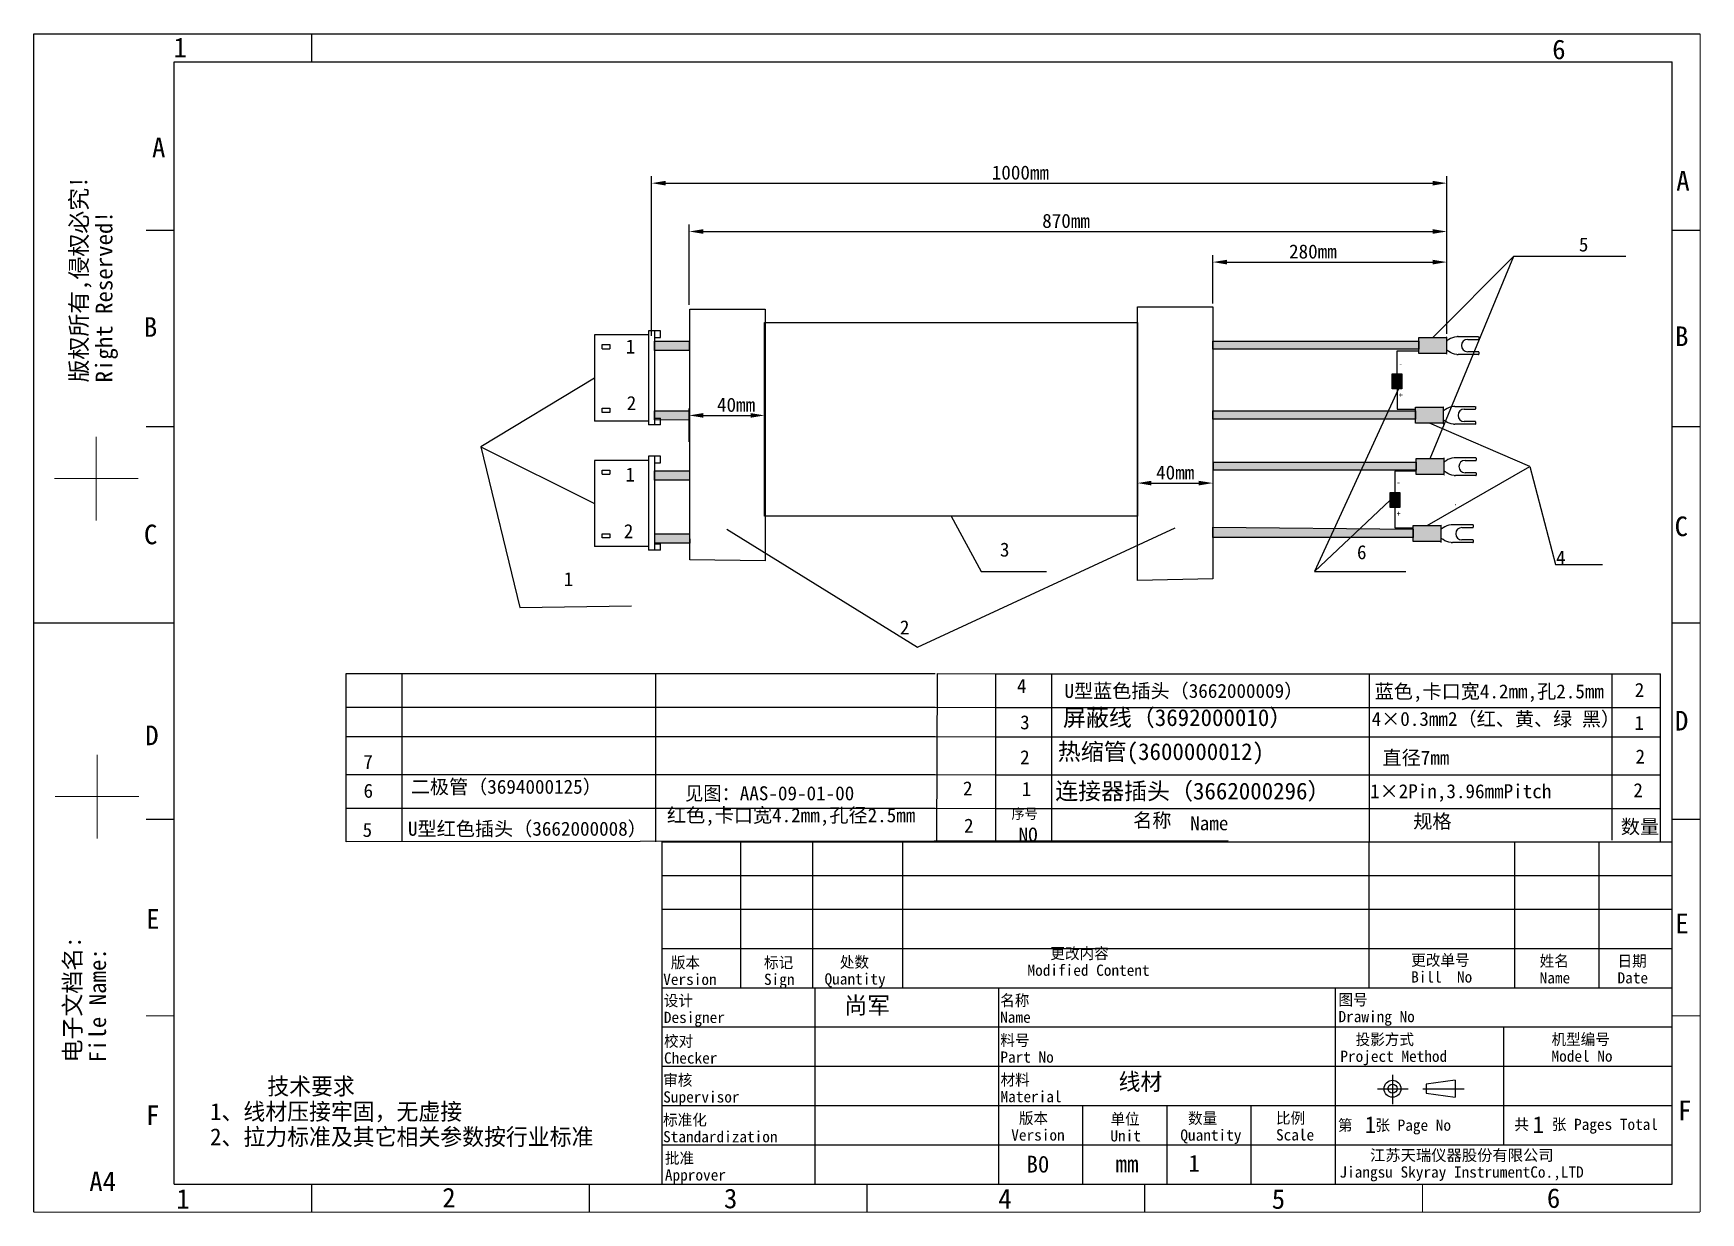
# Model space of a CAD drawing. Header units: millimetres. Extents: x 136 to 434, y 18 to 228.
import ezdxf

# ---------------------------------------------------------------- set-up
doc = ezdxf.new("R2010")
doc.units = ezdxf.units.MM
doc.layers.add('02___PRT_ALL_AXES', color=7, linetype='Continuous')
doc.styles.add('TEXTSTYLE_2', font='simfang_0.ttf')
doc.dimstyles.new('ISO-25', dxfattribs={"dimtxt": 2.5, "dimasz": 2.5, "dimexe": 1.25, "dimexo": 0.625, "dimtad": 1, "dimdsep": 46, "dimtxsty": 'Standard', "dimcen": 2.5, "dimadec": 0, "dimazin": 0, "dimtfac": 1, "dimtmove": 0, "dimatfit": 3, "dimfxl": 1, "dimarcsym": 0})

# ---------------------------------------------------------------- blocks, each defined once
blk = doc.blocks.new('*D1')
at = {"color": 0, "lineweight": -2}
for p, q in [((346.58, 179.94), (346.58, 188.55)), ((349.08, 187.3), (385.79, 187.3)), ((388.29, 175.14), (388.29, 188.55))]:
    blk.add_line(p, q, dxfattribs=at)
at = {"color": 0}
for points in [[(349.08, 187.71), (349.08, 186.88), (346.58, 187.3)], [(385.79, 187.71), (385.79, 186.88), (388.29, 187.3)]]:
    blk.add_solid(points, dxfattribs=at)
at = {"layer": 'Defpoints', "color": 0}
for p in [(388.29, 187.3), (346.58, 179.31), (388.29, 174.51)]:
    blk.add_point(p, dxfattribs=at)
at = {"color": 0, "insert": (364.42, 189.17), "char_height": 2.5, "attachment_point": 5}
blk.add_mtext('280mm', dxfattribs=at)
blk = doc.blocks.new('*D3')
at = {"color": 0, "lineweight": -2}
for p, q in [((253.26, 179.71), (253.26, 194)), ((388.29, 174.51), (388.29, 194)), ((255.76, 192.75), (385.79, 192.75))]:
    blk.add_line(p, q, dxfattribs=at)
at = {"color": 0}
for points in [[(255.76, 193.17), (255.76, 192.34), (253.26, 192.75)], [(385.79, 193.17), (385.79, 192.34), (388.29, 192.75)]]:
    blk.add_solid(points, dxfattribs=at)
at = {"layer": 'Defpoints', "color": 0}
for p in [(388.29, 192.75), (253.26, 179.08), (388.29, 173.89)]:
    blk.add_point(p, dxfattribs=at)
at = {"color": 0, "insert": (320.42, 194.63), "char_height": 2.5, "attachment_point": 5}
blk.add_mtext('870mm', dxfattribs=at)
blk = doc.blocks.new('*D2')
at = {"color": 0, "lineweight": -2}
for p, q in [((246.54, 174.16), (246.54, 202.62)), ((388.29, 174.51), (388.29, 202.62)), ((249.04, 201.37), (385.79, 201.37))]:
    blk.add_line(p, q, dxfattribs=at)
at = {"color": 0}
for points in [[(249.04, 201.78), (249.04, 200.95), (246.54, 201.37)], [(385.79, 201.78), (385.79, 200.95), (388.29, 201.37)]]:
    blk.add_solid(points, dxfattribs=at)
at = {"layer": 'Defpoints', "color": 0}
for p in [(388.29, 201.37), (246.54, 173.54), (388.29, 173.89)]:
    blk.add_point(p, dxfattribs=at)
at = {"color": 0, "insert": (312.28, 203.24), "char_height": 2.5, "attachment_point": 5}
blk.add_mtext('1000mm', dxfattribs=at)
blk = doc.blocks.new('*D4')
at = {"color": 0, "lineweight": -2}
for p, q in [((253.26, 155.26), (253.26, 161.22)), ((266.68, 155.05), (266.68, 161.22)), ((255.76, 159.97), (264.18, 159.97))]:
    blk.add_line(p, q, dxfattribs=at)
at = {"color": 0}
for points in [[(255.76, 160.39), (255.76, 159.56), (253.26, 159.97)], [(264.18, 160.39), (264.18, 159.56), (266.68, 159.97)]]:
    blk.add_solid(points, dxfattribs=at)
at = {"layer": 'Defpoints', "color": 0}
for p in [(266.68, 159.97), (253.26, 154.63), (266.68, 154.42)]:
    blk.add_point(p, dxfattribs=at)
at = {"color": 0, "insert": (261.6, 161.85), "char_height": 2.5, "attachment_point": 5}
blk.add_mtext('40mm', dxfattribs=at)
blk = doc.blocks.new('*D5')
at = {"color": 0, "lineweight": -2}
for p, q in [((346.58, 160.16), (346.58, 146.66)), ((333.15, 154.31), (333.15, 146.66)), ((335.65, 147.91), (344.08, 147.91))]:
    blk.add_line(p, q, dxfattribs=at)
at = {"color": 0}
for points in [[(335.65, 148.32), (335.65, 147.49), (333.15, 147.91)], [(344.08, 148.32), (344.08, 147.49), (346.58, 147.91)]]:
    blk.add_solid(points, dxfattribs=at)
at = {"layer": 'Defpoints', "color": 0}
for p in [(346.58, 160.79), (333.15, 154.94), (346.58, 147.91)]:
    blk.add_point(p, dxfattribs=at)
at = {"color": 0, "insert": (339.87, 149.78), "char_height": 2.5, "attachment_point": 5}
blk.add_mtext('40mm', dxfattribs=at)

msp = doc.modelspace()

# ---------------------------------------------------------------- hatches: boundary and pattern name
h = msp.add_hatch(color=256)
h.set_gradient(color1=(228, 7, 11), color2=(254, 230, 231), one_color=1, tint=0.95)
h.paths.add_polyline_path([(247.054, 173.221), (253.256, 173.221), (253.256, 171.569), (247.05, 171.569)])
h = msp.add_hatch(color=256)
h.set_gradient(color1=(228, 7, 11), color2=(254, 230, 231), one_color=1, tint=0.95)
h.paths.add_polyline_path([(346.581, 173.221), (383.308, 173.221), (383.308, 171.766), (346.581, 171.766)])
h = msp.add_hatch(color=256)
h.set_gradient(color1=(228, 7, 11), color2=(254, 230, 231), one_color=1, tint=0.95)
h.paths.add_polyline_path([(383.308, 173.885), (388.257, 173.885), (388.257, 171.017), (383.308, 171.017)])
h = msp.add_hatch(color=256)
h.set_gradient(color1=(237, 237, 237), one_color=1, tint=1)
h.paths.add_polyline_path([(378.575, 167.363), (380.282, 167.363), (380.282, 166.039), (378.575, 166.039)])
h = msp.add_hatch(color=256)
h.set_gradient(color1=(51, 51, 51), one_color=1, tint=1)
h.paths.add_polyline_path([(378.575, 166.039), (380.282, 166.039), (380.282, 164.715), (378.575, 164.715)])
h = msp.add_hatch(color=256)
h.set_gradient(color1=(228, 7, 11), color2=(254, 230, 231), one_color=1, tint=0.95)
h.paths.add_polyline_path([(247.051, 160.787), (253.306, 160.787), (253.245, 159.134), (247.056, 159.189)])
h = msp.add_hatch(color=256)
h.set_gradient(color2=(242, 242, 242), one_color=1, tint=0.95)
h.paths.add_polyline_path([(247.051, 160.787), (253.306, 160.787), (253.245, 159.134), (247.056, 159.189)])
h = msp.add_hatch(color=256)
h.set_gradient(color1=(228, 7, 11), color2=(254, 230, 231), one_color=1, tint=0.95)
h.paths.add_polyline_path([(346.581, 160.787), (382.71, 160.787), (382.71, 159.332), (346.581, 159.332)])
h = msp.add_hatch(color=256)
h.set_gradient(color2=(242, 242, 242), one_color=1, tint=0.95)
h.paths.add_polyline_path([(346.581, 160.787), (382.71, 160.787), (382.71, 159.332), (346.581, 159.332)])
h = msp.add_hatch(color=256)
h.set_gradient(color1=(0, 0, 255), color2=(229, 229, 255), one_color=1, tint=0.95)
h.paths.add_polyline_path([(382.71, 161.451), (387.659, 161.451), (387.659, 158.583), (382.71, 158.583)])
h = msp.add_hatch(color=256)
h.set_gradient(color1=(255, 255, 0), one_color=1, tint=1)
h.paths.add_polyline_path([(346.708, 151.646), (382.837, 151.646), (382.837, 150.191), (346.708, 150.191)])
h = msp.add_hatch(color=256)
h.set_gradient(color1=(255, 0, 0), one_color=1, tint=1)
h.paths.add_polyline_path([(382.837, 152.311), (387.786, 152.311), (387.786, 149.443), (382.837, 149.443)])
h = msp.add_hatch(color=256)
h.set_gradient(color1=(230, 161, 0), color2=(255, 247, 229), one_color=1, tint=0.95)
h.paths.add_polyline_path([(247.066, 150.07), (253.27, 150.07), (253.301, 148.417), (247.059, 148.417)])
h = msp.add_hatch(color=256)
h.set_gradient(color1=(237, 237, 237), one_color=1, tint=1)
h.paths.add_polyline_path([(378.192, 146.215), (379.899, 146.215), (379.899, 144.891), (378.192, 144.891)])
h = msp.add_hatch(color=256)
h.set_gradient(color1=(51, 51, 51), one_color=1, tint=1)
h.paths.add_polyline_path([(378.192, 144.891), (379.899, 144.891), (379.899, 143.567), (378.192, 143.567)])
h = msp.add_hatch(color=256)
h.set_gradient(color1=(0, 255, 0), one_color=1, tint=1)
h.paths.add_polyline_path([(346.566, 140.075), (382.29, 139.694), (382.29, 138.238), (346.577, 138.238)])
h = msp.add_hatch(color=256)
h.set_gradient(color1=(0, 0, 255), color2=(229, 229, 255), one_color=1, tint=0.95)
h.paths.add_polyline_path([(382.29, 140.358), (387.239, 140.358), (387.239, 137.49), (382.29, 137.49)])
h = msp.add_hatch(color=256)
h.set_gradient(color1=(0, 255, 0), one_color=1, tint=1)
h.paths.add_polyline_path([(247.105, 138.862), (253.31, 138.862), (253.34, 137.209), (247.099, 137.209)])

# ---------------------------------------------------------------- linework, layer by layer
at = {"linetype": 'Continuous'}
for p, q in [((136.438, 17.971), (136.438, 227.971)), ((136.438, 227.971), (433.438, 227.971)), ((161.438, 22.971), (161.438, 222.971)), ((161.438, 222.971), (428.438, 222.971)), ((428.438, 22.971), (428.438, 222.971)), ((248.438, 22.971), (248.438, 83.971)), ((248.438, 83.971), (428.438, 83.971)), ((262.448, 57.971), (262.448, 83.971)), ((275.285, 57.971), (275.285, 83.971)), ((291.304, 57.971), (291.304, 83.971)), ((374.438, 57.971), (374.438, 83.971)), ((400.438, 57.971), (400.438, 83.971)), ((415.438, 57.971), (415.438, 83.971)), ((248.438, 77.971), (428.438, 77.971)), ((248.438, 71.971), (428.438, 71.971)), ((248.438, 64.971), (428.438, 64.971)), ((248.438, 57.971), (428.438, 57.971)), ((275.707, 22.971), (275.707, 57.971)), ((308.438, 22.971), (308.438, 57.971)), ((368.438, 22.971), (368.438, 57.971)), ((248.438, 50.971), (428.438, 50.971)), ((398.438, 29.971), (398.438, 50.971)), ((248.438, 43.971), (428.438, 43.971)), ((378.612, 42.462), (378.612, 37.182)), ((375.929, 39.958), (381.389, 39.958)), ((384.03, 39.958), (391.384, 39.958)), ((389.774, 41.469), (384.599, 40.765)), ((384.599, 40.765), (384.599, 39.152)), ((384.599, 39.152), (389.774, 38.447)), ((389.774, 41.469), (389.774, 38.447)), ((248.438, 36.971), (428.438, 36.971)), ((323.438, 22.971), (323.438, 36.971)), ((338.438, 22.971), (338.438, 36.971)), ((353.438, 22.971), (353.438, 36.971)), ((248.438, 29.971), (428.438, 29.971)), ((161.438, 22.971), (428.438, 22.971))]:
    msp.add_line(p, q, dxfattribs=at)
for p, q in [((385.312, 152.311), (400.248, 188.351)), ((385.782, 173.885), (400.248, 188.351)), ((400.248, 188.351), (420.189, 188.351)), ((237.71, 171.828), (239.106, 171.828)), ((383.326, 171.423), (379.407, 171.423)), ((379.407, 171.423), (379.407, 167.389)), ((236.386, 166.639), (216.08, 154.371)), ((380.282, 166.039), (364.681, 132.169)), ((379.429, 164.715), (379.429, 161.088)), ((379.429, 161.088), (382.707, 161.088)), ((403.104, 150.864), (385.184, 158.583)), ((216.08, 154.371), (236.386, 144.284)), ((216.08, 154.371), (223.026, 125.711)), ((237.71, 149.473), (239.106, 149.473)), ((382.809, 150.011), (379.024, 150.011)), ((379.024, 150.011), (379.024, 146.241)), ((384.765, 140.358), (403.104, 150.864)), ((403.104, 150.864), (407.642, 133.378)), ((364.681, 132.169), (378.192, 144.891)), ((379.045, 143.567), (379.045, 139.94)), ((293.951, 118.659), (339.868, 139.905)), ((299.913, 141.987), (305.314, 132.169)), ((379.045, 139.94), (382.287, 139.94)), ((392.99, 140.44), (389.264, 140.487)), ((259.97, 139.676), (293.951, 118.659)), ((305.314, 132.169), (316.931, 132.169)), ((364.681, 132.169), (381.013, 132.169)), ((407.642, 133.378), (416.07, 133.378)), ((223.026, 125.711), (242.958, 126.013)), ((297.524, 113.962), (307.878, 113.921)), ((297.099, 107.962), (307.878, 107.921)), ((192.093, 102.717), (297.102, 102.717)), ((297.102, 102.717), (307.878, 102.675)), ((307.872, 102.675), (426.368, 102.675)), ((297.099, 95.962), (307.878, 95.921)), ((297.099, 89.962), (307.878, 89.921)), ((349.292, 84.172), (192.099, 83.962)), ((297.413, 84.172), (307.878, 84.172))]:
    msp.add_line(p, q)
at = {"color": 7, "linetype": 'Continuous'}
for p, q in [((236.386, 174.314), (236.386, 158.965)), ((245.971, 174.314), (236.386, 174.314)), ((237.71, 171.828), (237.71, 172.588)), ((237.71, 172.588), (239.106, 172.588)), ((239.106, 172.588), (239.106, 171.828)), ((245.971, 175.063), (245.971, 158.283)), ((248.131, 175.063), (245.971, 175.063)), ((247.051, 175.063), (247.051, 158.283)), ((247.051, 173.88), (248.131, 173.88)), ((248.131, 173.88), (248.131, 175.063)), ((237.71, 161.248), (239.106, 161.248)), ((237.71, 160.488), (237.71, 161.248)), ((239.106, 161.248), (239.106, 160.488)), ((245.971, 158.965), (236.386, 158.965)), ((239.106, 160.488), (237.71, 160.488)), ((248.131, 158.282), (245.971, 158.283)), ((247.051, 159.465), (248.131, 159.465)), ((248.131, 158.282), (248.131, 159.465)), ((236.386, 151.958), (236.386, 136.61)), ((245.971, 151.958), (236.386, 151.958)), ((245.971, 152.708), (245.971, 135.927)), ((248.131, 152.708), (245.971, 152.708)), ((247.051, 152.708), (247.051, 135.927)), ((248.131, 151.525), (248.131, 152.708)), ((237.71, 149.473), (237.71, 150.233)), ((237.71, 150.233), (239.106, 150.233)), ((239.106, 150.233), (239.106, 149.473)), ((247.051, 151.525), (248.131, 151.525)), ((237.71, 138.893), (239.106, 138.893)), ((237.71, 138.133), (237.71, 138.893)), ((239.106, 138.133), (237.71, 138.133)), ((239.106, 138.893), (239.106, 138.133)), ((247.051, 137.11), (248.131, 137.11)), ((248.131, 135.927), (248.131, 137.11)), ((245.971, 136.61), (236.386, 136.61)), ((248.131, 135.927), (245.971, 135.927))]:
    msp.add_line(p, q, dxfattribs=at)
at = {"linetype": 'Continuous', "lineweight": -3}
for p, q in [((192.099, 113.962), (297.099, 113.962)), ((192.099, 83.962), (192.099, 113.962)), ((202.099, 83.962), (202.099, 113.962)), ((247.296, 83.962), (247.296, 113.962)), ((297.413, 84.172), (297.524, 113.962)), ((307.878, 113.921), (426.368, 113.921)), ((307.878, 83.921), (307.878, 113.921)), ((317.878, 83.921), (317.878, 113.921)), ((374.48, 83.921), (374.48, 113.921)), ((417.754, 84.24), (417.754, 113.921)), ((426.368, 83.921), (426.368, 113.921)), ((428.438, 83.971), (428.438, 113.971)), ((192.099, 107.962), (297.099, 107.962)), ((307.878, 107.921), (426.368, 107.921)), ((192.099, 95.962), (297.099, 95.962)), ((307.878, 95.921), (426.368, 95.921)), ((192.099, 89.962), (297.099, 89.962)), ((307.878, 89.921), (426.368, 89.921))]:
    msp.add_line(p, q, dxfattribs=at)
at = {"linetype": 'Continuous', "lineweight": 0}
msp.add_line((274.988, 84.172), (274.988, 84.172), dxfattribs=at)
at = {"linetype": 'Continuous', "const_width": 0.2}
for points in [[(185.938, 222.971), (185.938, 227.971)], [(433.438, 17.971), (433.438, 227.971)], [(161.438, 192.971), (156.438, 192.971)], [(428.438, 192.971), (433.438, 192.971)], [(161.438, 157.971), (156.438, 157.971)], [(428.438, 157.971), (433.438, 157.971)], [(147.554, 156.195), (147.554, 141.239)], [(140.076, 148.717), (155.032, 148.717)], [(161.438, 122.971), (136.438, 122.971)], [(428.438, 122.971), (433.438, 122.971)], [(147.701, 99.508), (147.701, 84.552)], [(140.223, 92.03), (155.179, 92.03)], [(161.438, 87.971), (156.438, 87.971)], [(428.438, 87.971), (433.438, 87.971)], [(161.438, 52.971), (156.438, 52.971)], [(428.438, 52.971), (433.438, 52.971)], [(185.938, 22.971), (185.938, 17.971)], [(235.438, 22.971), (235.438, 17.971)], [(284.938, 22.971), (284.938, 17.971)], [(334.438, 22.971), (334.438, 17.971)], [(383.938, 22.971), (383.938, 17.971)], [(136.438, 17.971), (433.438, 17.971)]]:
    msp.add_lwpolyline(points, dxfattribs=at)
for points in [[(253.336, 178.921), (266.764, 178.921), (266.764, 134.044), (253.336, 134.248)], [(333.154, 179.313), (346.581, 179.313), (346.581, 130.844), (333.154, 130.558)], [(266.683, 176.546), (333.144, 176.546), (333.144, 141.987), (266.683, 141.987)], [(247.054, 173.221), (253.256, 173.221), (253.256, 171.569), (247.05, 171.569)], [(346.581, 173.221), (383.308, 173.221), (383.308, 171.766), (346.581, 171.766)], [(383.308, 173.885), (388.257, 173.885), (388.257, 171.017), (383.308, 171.017)], [(378.575, 167.363), (380.282, 167.363), (380.282, 164.715), (378.575, 164.715)], [(378.575, 167.363), (380.282, 167.363), (380.282, 166.039), (378.575, 166.039)], [(378.575, 166.039), (380.282, 166.039), (380.282, 164.715), (378.575, 164.715)], [(247.051, 160.787), (253.306, 160.787), (253.245, 159.134), (247.056, 159.189)], [(346.581, 160.787), (382.71, 160.787), (382.71, 159.332), (346.581, 159.332)], [(382.71, 161.451), (387.659, 161.451), (387.659, 158.583), (382.71, 158.583)], [(346.708, 151.646), (382.837, 151.646), (382.837, 150.191), (346.708, 150.191)], [(382.837, 152.311), (387.786, 152.311), (387.786, 149.443), (382.837, 149.443)], [(247.066, 150.07), (253.27, 150.07), (253.301, 148.417), (247.059, 148.417)], [(378.192, 146.215), (379.899, 146.215), (379.899, 143.567), (378.192, 143.567)], [(378.192, 146.215), (379.899, 146.215), (379.899, 144.891), (378.192, 144.891)], [(378.192, 144.891), (379.899, 144.891), (379.899, 143.567), (378.192, 143.567)], [(346.566, 140.075), (382.29, 139.694), (382.29, 138.238), (346.577, 138.238)], [(382.29, 140.358), (387.239, 140.358), (387.239, 137.49), (382.29, 137.49)], [(247.105, 138.862), (253.31, 138.862), (253.34, 137.209), (247.099, 137.209)]]:
    msp.add_lwpolyline(points, close=True)
at = {"linetype": 'Continuous'}
for radius in [1.511, 0.807]:
    msp.add_circle((378.612, 39.958), radius, dxfattribs=at)
at = {"layer": '02___PRT_ALL_AXES', "color": 7, "linetype": 'Continuous'}
for p, q in [((388.631, 173.478), (388.308, 173.249)), ((390.176, 174.006), (390.149, 174.003)), ((390.225, 174.01), (390.208, 174.009)), ((390.247, 174.012), (390.225, 174.01)), ((390.264, 174.013), (390.247, 174.012)), ((390.282, 174.015), (390.264, 174.013)), ((390.302, 174.016), (390.282, 174.015)), ((390.319, 174.017), (390.302, 174.016)), ((390.319, 174.017), (393.958, 174.017)), ((390.32, 174.017), (390.319, 174.017)), ((390.319, 174.017), (390.319, 174.017)), ((392.008, 173.517), (393.958, 173.517)), ((394.008, 173.967), (394.008, 173.567)), ((388.631, 171.357), (388.308, 171.586)), ((390.116, 170.835), (390.146, 170.832)), ((390.146, 170.832), (390.171, 170.829)), ((390.171, 170.829), (390.192, 170.827)), ((390.192, 170.827), (390.21, 170.826)), ((390.21, 170.826), (390.232, 170.824)), ((390.232, 170.824), (390.251, 170.822)), ((390.251, 170.822), (390.27, 170.821)), ((390.27, 170.821), (390.29, 170.819)), ((390.29, 170.819), (390.307, 170.818)), ((390.307, 170.818), (390.32, 170.817)), ((393.958, 170.817), (390.32, 170.817)), ((393.958, 171.317), (392.008, 171.317)), ((394.008, 171.267), (394.008, 170.867)), ((388.033, 161.044), (387.71, 160.815)), ((389.578, 161.571), (389.551, 161.569)), ((389.627, 161.576), (389.61, 161.575)), ((389.649, 161.578), (389.627, 161.576)), ((389.666, 161.579), (389.649, 161.578)), ((389.684, 161.581), (389.666, 161.579)), ((389.704, 161.582), (389.684, 161.581)), ((389.721, 161.583), (389.704, 161.582)), ((389.722, 161.583), (389.721, 161.583)), ((389.722, 161.583), (393.36, 161.583)), ((389.722, 161.583), (389.722, 161.583)), ((391.41, 161.083), (393.36, 161.083)), ((393.41, 161.533), (393.41, 161.133)), ((388.033, 158.923), (387.71, 159.152)), ((389.518, 158.401), (389.549, 158.398)), ((389.549, 158.398), (389.574, 158.395)), ((389.574, 158.395), (389.594, 158.393)), ((389.594, 158.393), (389.612, 158.391)), ((389.612, 158.391), (389.634, 158.39)), ((389.634, 158.39), (389.653, 158.388)), ((389.653, 158.388), (389.672, 158.387)), ((389.672, 158.387), (389.693, 158.385)), ((389.693, 158.385), (389.71, 158.384)), ((389.71, 158.384), (389.722, 158.383)), ((393.36, 158.383), (389.722, 158.383)), ((393.36, 158.883), (391.41, 158.883)), ((393.41, 158.833), (393.41, 158.433)), ((388.16, 151.903), (387.838, 151.674)), ((389.705, 152.431), (389.679, 152.428)), ((389.755, 152.435), (389.737, 152.434)), ((389.776, 152.437), (389.755, 152.435)), ((389.793, 152.439), (389.776, 152.437)), ((389.811, 152.44), (389.793, 152.439)), ((389.831, 152.441), (389.811, 152.44)), ((389.848, 152.442), (389.831, 152.441)), ((389.849, 152.443), (389.848, 152.442)), ((389.849, 152.443), (393.487, 152.443)), ((389.849, 152.443), (389.849, 152.443)), ((391.537, 151.943), (393.487, 151.943)), ((393.537, 152.393), (393.537, 151.993)), ((388.16, 149.782), (387.838, 150.011)), ((389.646, 149.261), (389.676, 149.257)), ((389.676, 149.257), (389.701, 149.255)), ((389.701, 149.255), (389.722, 149.253)), ((389.722, 149.253), (389.739, 149.251)), ((389.739, 149.251), (389.762, 149.249)), ((389.762, 149.249), (389.78, 149.247)), ((389.78, 149.247), (389.799, 149.246)), ((389.799, 149.246), (389.82, 149.244)), ((389.82, 149.244), (389.837, 149.243)), ((389.837, 149.243), (389.849, 149.243)), ((393.487, 149.243), (389.849, 149.243)), ((393.487, 149.743), (391.537, 149.743)), ((393.537, 149.693), (393.537, 149.293)), ((389.872, 144.03), (389.852, 144.029)), ((389.889, 144.031), (389.872, 144.03)), ((389.89, 144.031), (389.889, 144.031)), ((389.889, 144.031), (389.889, 144.031)), ((387.613, 139.95), (387.291, 139.721)), ((389.158, 140.478), (389.132, 140.475)), ((389.207, 140.483), (389.19, 140.481)), ((389.229, 140.485), (389.207, 140.483)), ((389.246, 140.486), (389.229, 140.485)), ((389.264, 140.487), (389.246, 140.486)), ((390.99, 139.99), (392.94, 139.99)), ((392.99, 140.44), (392.99, 140.04)), ((387.613, 137.829), (387.291, 138.058)), ((389.099, 137.308), (389.129, 137.305)), ((389.129, 137.305), (389.154, 137.302)), ((389.154, 137.302), (389.175, 137.3)), ((389.175, 137.3), (389.192, 137.298)), ((389.192, 137.298), (389.215, 137.296)), ((389.215, 137.296), (389.233, 137.295)), ((389.233, 137.295), (389.252, 137.293)), ((389.252, 137.293), (389.273, 137.292)), ((389.273, 137.292), (389.29, 137.291)), ((389.29, 137.291), (389.302, 137.29)), ((392.94, 137.29), (389.302, 137.29)), ((392.94, 137.79), (390.99, 137.79)), ((392.99, 137.74), (392.99, 137.34))]:
    msp.add_line(p, q, dxfattribs=at)
for points in [[(390.059, 173.992), (389.673, 173.921), (389.309, 173.811), (388.963, 173.664), (388.631, 173.478)], [(390.149, 174.003), (390.118, 173.999), (390.1, 173.997), (390.081, 173.995), (390.059, 173.992)], [(390.208, 174.009), (390.187, 174.007), (390.176, 174.006)], [(390.059, 170.842), (389.673, 170.914), (389.309, 171.024), (388.963, 171.171), (388.631, 171.357)], [(390.059, 170.842), (390.08, 170.84), (390.099, 170.837), (390.116, 170.835)], [(389.462, 161.558), (389.075, 161.486), (388.711, 161.377), (388.365, 161.23), (388.033, 161.044)], [(389.551, 161.569), (389.52, 161.565), (389.502, 161.563), (389.483, 161.561), (389.462, 161.558)], [(389.61, 161.575), (389.589, 161.573), (389.578, 161.571)], [(389.462, 158.408), (389.075, 158.48), (388.711, 158.59), (388.365, 158.737), (388.033, 158.923)], [(389.462, 158.408), (389.482, 158.405), (389.501, 158.403), (389.518, 158.401)], [(389.589, 152.418), (389.203, 152.346), (388.838, 152.236), (388.493, 152.089), (388.16, 151.903)], [(389.679, 152.428), (389.647, 152.425), (389.63, 152.423), (389.61, 152.42), (389.589, 152.418)], [(389.737, 152.434), (389.717, 152.432), (389.705, 152.431)], [(389.589, 149.268), (389.203, 149.339), (388.838, 149.449), (388.493, 149.596), (388.16, 149.782)], [(389.589, 149.268), (389.61, 149.265), (389.628, 149.263), (389.646, 149.261)], [(389.042, 140.465), (388.656, 140.393), (388.291, 140.283), (387.945, 140.136), (387.613, 139.95)], [(389.132, 140.475), (389.1, 140.472), (389.082, 140.47), (389.063, 140.468), (389.042, 140.465)], [(389.19, 140.481), (389.17, 140.479), (389.158, 140.478)], [(389.042, 137.315), (388.656, 137.387), (388.291, 137.496), (387.945, 137.643), (387.613, 137.829)], [(389.042, 137.315), (389.063, 137.312), (389.081, 137.31), (389.099, 137.308)]]:
    msp.add_lwpolyline(points, dxfattribs=at)
for centre, radius, start, end in [((388.258, 173.867), 0.05, 0, 90), ((389.108, 173.217), 0.8, 177.74193, 180), ((392.008, 172.417), 1.1, 90, 270), ((393.958, 173.567), 0.05, 270.0182, 360), ((388.258, 170.967), 0.05, 270, 0), ((389.108, 171.617), 0.8, 180, 182.25807), ((393.958, 171.267), 0.05, 0, 90), ((393.958, 170.867), 0.05, 270.01848, 0), ((387.66, 161.433), 0.05, 0, 90), ((388.51, 160.783), 0.8, 177.74193, 180), ((391.41, 159.983), 1.1, 90, 270), ((393.36, 161.133), 0.05, 270.0182, 360), ((387.66, 158.533), 0.05, 270, 0), ((388.51, 159.183), 0.8, 180, 182.25807), ((393.36, 158.833), 0.05, 0, 90), ((393.36, 158.433), 0.05, 270.01848, 0), ((387.787, 152.293), 0.05, 0, 90), ((388.637, 151.643), 0.8, 177.74193, 180), ((391.537, 150.843), 1.1, 90, 270), ((393.487, 151.993), 0.05, 270.0182, 360), ((387.787, 149.393), 0.05, 270, 0), ((388.637, 150.043), 0.8, 180, 182.25807), ((393.487, 149.693), 0.05, 0, 90), ((393.487, 149.293), 0.05, 270.01848, 0), ((387.24, 140.34), 0.05, 0, 90), ((388.09, 139.69), 0.8, 177.74193, 180), ((390.99, 138.89), 1.1, 90, 270), ((392.94, 140.04), 0.05, 270.0182, 360), ((387.24, 137.44), 0.05, 270, 0), ((388.09, 138.09), 0.8, 180, 182.25807), ((392.94, 137.74), 0.05, 0, 90), ((392.94, 137.34), 0.05, 270.01848, 0)]:
    msp.add_arc(centre, radius, start, end, dxfattribs=at)

# ---------------------------------------------------------------- texts
at = {"linetype": 'Continuous', "char_height": 3.5, "line_spacing_factor": 0.9, "style": 'TEXTSTYLE_2'}
for s, insert, width, attachment_point in [('1', (161.315, 227.317), 2.42804, 1), ('6', (407.08, 226.961), 2.42804, 1), ('A', (159.877, 209.473), 2.42804, 3), ('A', (429.192, 203.559), 2.42804, 1), ('B', (156.042, 177.483), 2.42804, 1), ('B', (428.981, 175.828), 2.42804, 1), ('C', (156.054, 140.505), 2.42804, 1), ('C', (428.901, 141.955), 2.42804, 1), ('D\\P ', (428.96, 107.308), 2.42804, 1), ('D', (156.285, 104.693), 2.42804, 1), ('E', (156.458, 71.972), 2.42804, 1), ('E', (429.03, 71.164), 2.42804, 1), ('F', (156.44, 36.986), 2.42804, 1), ('F', (429.504, 37.833), 2.42804, 1), ('A4', (146.312, 25.201), 4.85609, 1), ('1', (161.83, 22.075), 2.42804, 1), ('2', (209.233, 22.299), 2.42804, 1), ('3', (259.44, 22.15), 2.42804, 1), ('4', (308.341, 22.103), 2.42804, 1), ('5', (357.087, 22.055), 2.42804, 1), ('6', (406.131, 22.221), 2.42804, 1)]:
    msp.add_mtext(s, dxfattribs=dict(at, insert=insert, width=width, attachment_point=attachment_point))
at = {"linetype": 'Continuous', "attachment_point": 1, "rotation": 90, "line_spacing_factor": 0.9, "style": 'TEXTSTYLE_2'}
for s, insert, char_height, width in [('版权所有,侵权必究!\\PRight Reserved!', (142.955, 165.846), 2.99125, 37.26366), ('电子文档名:\\PFile Name:', (141.808, 44.653), 2.9912, 22.77101)]:
    msp.add_mtext(s, dxfattribs=dict(at, insert=insert, char_height=char_height, width=width))
at = {"attachment_point": 1}
for s, insert, char_height, width in [('   \\P   5', (406.728, 195.856), 2.5, 13.46078), ('1', (241.915, 173.5), 2.5, 8.29855), ('-', (379.706, 169.668), 1, 1.21657), ('+', (379.74, 164.092), 1, 1.21657), ('2', (242.103, 163.422), 2.5, 6.38834), ('1', (241.876, 150.676), 2.5, 8.29855), ('-', (379.322, 148.521), 1, 1.21657), ('+', (379.357, 142.944), 1, 1.21657), ('2', (241.591, 140.589), 2.5, 6.38834), ('3', (308.632, 137.307), 2.5, 8.29855), ('   \\P  6', (368.88, 141.01), 2.5, 13.46078), ('   \\P  4', (404.356, 140.045), 2.5, 13.46078), ('1', (230.873, 132.043), 2.5, 8.29855), ('2', (290.802, 123.447), 2.5, 6.38834), ('{\\fSimSun|b0|i0|c0|p2;4}', (311.663, 113.002), 2.5, 5.40375), ('{\\fSimSun|b0|i0|c0|p2;U\\fSimSun|b0|i0|c134|p2;型蓝色插头（3662000009）}', (320.13, 112.123), 2.5, 40.8876), ('{\\fSimSun|b0|i0|c134|p2;蓝色\\fSimSun|b0|i0|c0|p2;,\\fSimSun|b0|i0|c134|p2;卡口宽\\fSimSun|b0|i0|c0|p2;4.2mm,\\fSimSun|b0|i0|c134|p2;孔\\fSimSun|b0|i0|c0|p2;2.5mm}', (375.432, 112.034), 2.5, 44.91063), ('{\\fSimSun|b0|i0|c134|p2;屏蔽线（\\fSimSun|b0|i0|c0|p2;3692000010\\fSimSun|b0|i0|c134|p2;）}', (319.869, 107.606), 3, 52.764), ('{\\fSimSun|b0|i0|c0|p2;4×0.3mm2\\fSimSun|b0|i0|c134|p2;（红、黄、绿 黑）}', (374.888, 107.125), 2.5, 59.77735), ('{\\fSimSun|b0|i0|c0|p2;3}', (312.233, 106.521), 2.5, 4.48889), ('7', (195.156, 99.471), 2.5, 7.83548), ('{\\fSimSun|b0|i0|c0|p2;2}', (312.233, 100.292), 2.5, 4.48889), ('{\\fSimSun|b0|i0|c134|p2;直径\\fSimSun|b0|i0|c0|p2;7mm}', (376.817, 100.214), 2.5, 24.62788), ('{\\fSimSun|b0|i0|c134|p2;二极管（3694000125）}', (203.612, 95.034), 2.5, 40.8876), ('6', (195.194, 94.319), 2.5, 7.83548), ('见图：AAS-09-01-00', (252.51, 93.868), 2.5, 38.99583), ('{\\fSimSun|b0|i0|c134|p2;2}', (302.045, 94.741), 2.5, 5.46605), ('{\\fSimSun|b0|i0|c0|p2;1}', (312.523, 94.639), 2.5, 4.48889), ('{\\fFangSong_GB2312|b0|i0|c134|p49;连接器插头（3662000296）}', (318.496, 94.519), 3, 51.75895), ('1×2Pin,3.96mmPitch', (374.61, 94.235), 2.5, 38.45404), ('{\\fSimSun|b0|i0|c134|p2;红色\\fSimSun|b0|i0|c0|p2;,\\fSimSun|b0|i0|c134|p2;卡口宽\\fSimSun|b0|i0|c0|p2;4.2mm,\\fSimSun|b0|i0|c134|p2;孔径\\fSimSun|b0|i0|c0|p2;2.5mm}', (249.272, 89.962), 2.5, 62.94938), ('5', (195.025, 87.349), 2.5, 10), ('{\\fSimSun|b0|i0|c0|p2;U\\fSimSun|b0|i0|c134|p2;型红色插头（3662000008）}', (203.12, 87.555), 2.5, 40.8876), ('{\\fSimSun|b0|i0|c134|p2;2}', (302.233, 88.104), 2.5, 5.46605)]:
    msp.add_mtext(s, dxfattribs=dict(at, insert=insert, char_height=char_height, width=width))
at = {"linetype": 'Continuous', "lineweight": -3, "char_height": 2.5, "attachment_point": 1}
for s, insert, width in [('{\\fSimSun|b0|i0|c134|p2;2}', (421.785, 112.287), 3.82703), ('{\\fSimSun|b0|i0|c0|p2;1}', (421.721, 106.421), 3.82703), ('{\\fSimSun|b0|i0|c134|p2;2}', (421.926, 100.421), 3.72973), ('{\\fSimSun|b0|i0|c134|p2;2}', (421.541, 94.421), 3.72973), ('{\\fSimSun|b0|i0|c0|p2;NO}', (311.965, 86.506), 4.04324), ('{\\fSimSun|b0|i0|c0|p2;Name}', (342.551, 88.53), 6.81081)]:
    msp.add_mtext(s, dxfattribs=dict(at, insert=insert, width=width))
at = {"linetype": 'Continuous', "attachment_point": 1, "line_spacing_factor": 0.9}
for s, insert, char_height, width in [('{\\fSimSun|b0|i0|c134|p2;热缩管(3600000012)}', (318.942, 101.547), 3, 44.47994), ('   更改内容\\PModified Content', (313.544, 65.085), 2, 45.80974), (' 版本\\PVersion', (248.613, 63.452), 2, 9.71218), ('标记\\PSign', (266.579, 63.462), 2, 10.61752), ('  处数\\PQuantity', (277.374, 63.533), 2, 14.09474), ('更改单号\\PBill  No', (381.942, 63.884), 2, 18.15195), ('姓名\\PName', (404.837, 63.731), 2, 5.54982), ('日期\\PDate', (418.724, 63.731), 2, 5.54982), ('设计\\PDesigner', (248.723, 56.679), 2, 11.09963), ('{\\fSimSun|b0|i0|c134|p2;尚军}', (280.889, 56.319), 3, 22.85978), ('名称\\PName', (308.679, 56.708), 2, 5.54982), ('图号\\PDrawing No', (368.983, 56.824), 2, 23.83262), ('校对\\PChecker', (248.752, 49.445), 2, 9.71218), ('料号\\PPart No', (308.713, 49.601), 2, 9.71218), ('  投影方式\\PProject Method', (369.314, 49.748), 2, 29.17821), ('机型编号\\PModel No', (406.953, 49.773), 2, 11.09963), ('     技术要求\\P1、线材压接牢固，无虚接\\P2、拉力标准及其它相关参数按行业标准\\P ', (167.836, 41.895), 3, 72.65314), ('审核\\PSupervisor', (248.619, 42.502), 2, 13.87454), ('材料\\PMaterial', (308.74, 42.561), 2, 11.09963), ('线材', (329.786, 42.713), 3, 8.30258), ('标准化\\PStandardization', (248.588, 35.412), 2, 20.81181), (' 版本\\PVersion', (310.651, 35.713), 2, 9.71218), ('单位\\PUnit', (328.325, 35.568), 2, 5.54982), (' 数量\\PQuantity', (340.8, 35.699), 2, 11.09963), ('比例\\PScale', (357.846, 35.739), 2, 6.93727), ('第   张 Page No', (368.881, 34.468), 2, 28.79031), ('1', (373.652, 35.056), 3, 2.08118), ('共   张 Pages Total', (400.329, 34.607), 2, 26.34686), ('1', (403.563, 35.056), 3, 2.08118), ('批准\\PApprover', (248.912, 28.595), 2, 11.09963), ('B0', (313.359, 28.015), 3, 4.16236), ('mm', (329.244, 28.087), 3, 4.16236), ('1', (342.236, 28.188), 3, 2.08118), ('    {\\fFangSong_GB2312|b0|i0|c134|p49;江苏天瑞仪器股份有限公司}\\PJiangsu Skyray InstrumentCo.,LTD', (369.155, 29.112), 2, 61.46143)]:
    msp.add_mtext(s, dxfattribs=dict(at, insert=insert, char_height=char_height, width=width))
at = {"color": 7, "linetype": 'Continuous', "lineweight": -3, "attachment_point": 1}
for s, insert, char_height, width in [('序号', (310.703, 89.87), 1.8, 9.69265), ('{\\fSimSun|b0|i0|c134|p2;名称}', (332.387, 89.053), 2.5, 11.06526), ('{\\fSimSun|b0|i0|c134|p2;规格}', (382.31, 88.873), 2.5, 12.06), ('{\\fSimSun|b0|i0|c134|p2;数量}', (419.309, 87.916), 2.5, 9.42222)]:
    msp.add_mtext(s, dxfattribs=dict(at, insert=insert, char_height=char_height, width=width))

# ---------------------------------------------------------------- dimensions: what is measured, and where the dimension line sits
for base, p1, p2, text, picture, middle in [((388.294, 201.366), (246.545, 173.536), (388.294, 173.885), '1000mm', '*D2', (312.277, 201.366)), ((388.294, 192.753), (253.256, 179.084), (388.294, 173.885), '870mm', '*D3', (320.416, 192.753)), ((388.294, 187.298), (346.581, 179.313), (388.294, 174.51), '280mm', '*D1', (364.417, 187.298)), ((266.683, 159.972), (253.256, 154.634), (266.683, 154.425), '40mm', '*D4', (261.602, 159.972))]:
    dim = msp.add_linear_dim(base=base, p1=p1, p2=p2, text=text, dimstyle='ISO-25')
    dim.commit()
    dim.dimension.update_dxf_attribs({"geometry": picture, "text_midpoint": middle, "dimtype": 160})
dim = msp.add_linear_dim(base=(346.581, 147.907), p1=(333.154, 154.935), p2=(346.581, 160.787), text='40mm', dimstyle='ISO-25')
dim.commit()
dim.dimension.update_dxf_attribs({"geometry": '*D5', "text_midpoint": (339.868, 149.782)})

doc.saveas('drawing.dxf')
